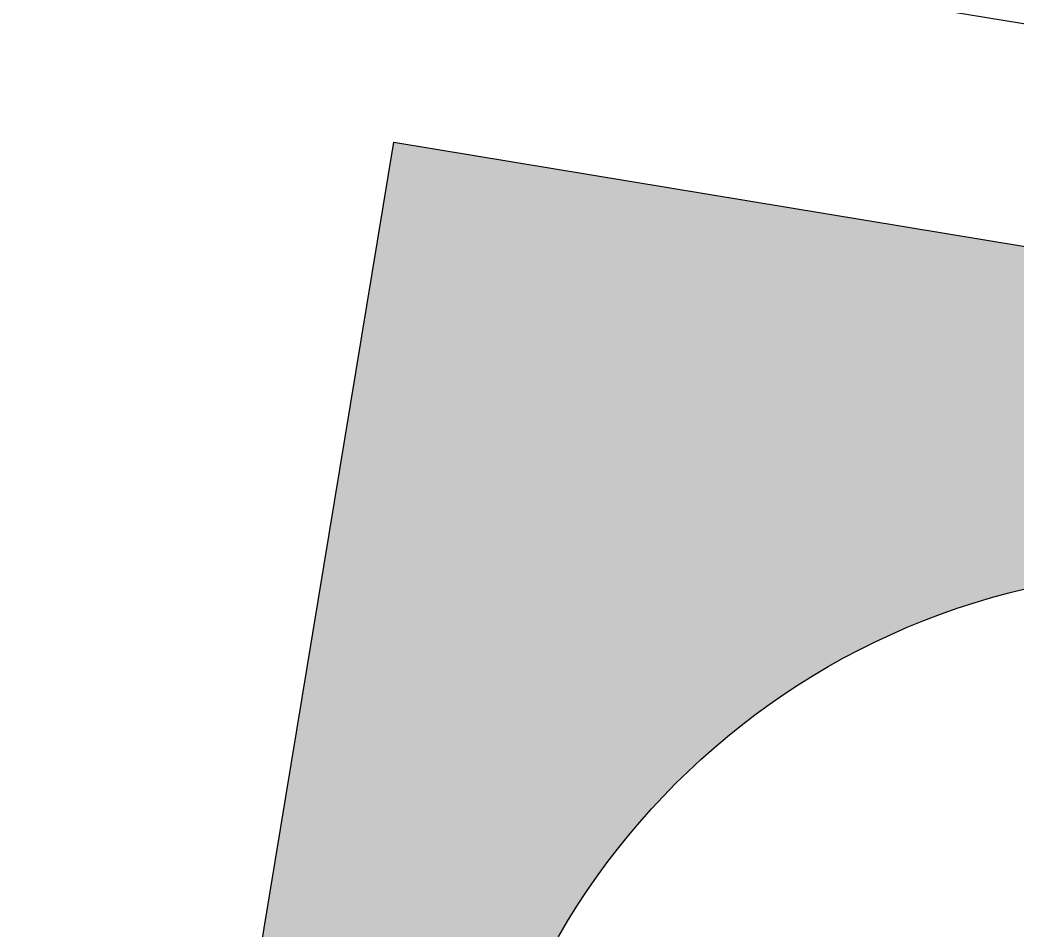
# Model space of a CAD drawing. Header units: metres. Extents: x 93017 to 94633, y 101979 to 102793.
# Drawn here: x 94290.28 to 94299.06, y 102367.86 to 102375.87 of the extents above; entities that cross this region are included whole.
import ezdxf

# ---------------------------------------------------------------- set-up
doc = ezdxf.new("R2010")
doc.units = ezdxf.units.M
doc.header["$LTSCALE"] = 0.75
doc.header["$MEASUREMENT"] = 0
for name, color, linetype in [('OTM Line 0.25', 2, 'Continuous'), ('OTM Text 0.25', 2, 'Continuous'), ('OTM Title + Pinakida', 7, 'Continuous')]:
    doc.layers.add(name, color=color, linetype=linetype)

msp = doc.modelspace()

# ---------------------------------------------------------------- hatches: boundary and pattern name
at = {"layer": 'OTM Text 0.25', "ltscale": 0.5, "true_color": 0xf2f2f2}
h = msp.add_hatch(color=7, dxfattribs=at)
h.paths.add_polyline_path([(94293.5688, 102374.7911), (94319.8889, 102370.446), (94317.1328, 102353.7514), (94290.8128, 102358.0964)])
h.paths.add_polyline_path([(94310.561, 102368.0444), (94312.7359, 102367.6854), (94311.6398, 102361.0451), (94309.4648, 102361.4042)], flags=16)
edge = h.paths.add_edge_path(flags=16)
edge.add_arc((94300.5882, 102364.6095), 6.4187, 0, 360)

# ---------------------------------------------------------------- linework, layer by layer
at = {"color": 250}
msp.add_circle((94300.5882, 102364.6095), 6.4187, dxfattribs=at)
at = {"layer": 'OTM Line 0.25', "color": 7, "ltscale": 0.1}
msp.add_lwpolyline([(94293.5688, 102374.7911), (94319.8889, 102370.446), (94317.1328, 102353.7514), (94290.8128, 102358.0964)], close=True, dxfattribs=at)
at = {"layer": 'OTM Title + Pinakida', "color": 7}
msp.add_line((94367.6909, 102364.5116), (94055.3017, 102416.0821), dxfattribs=at)

doc.saveas('drawing.dxf')
